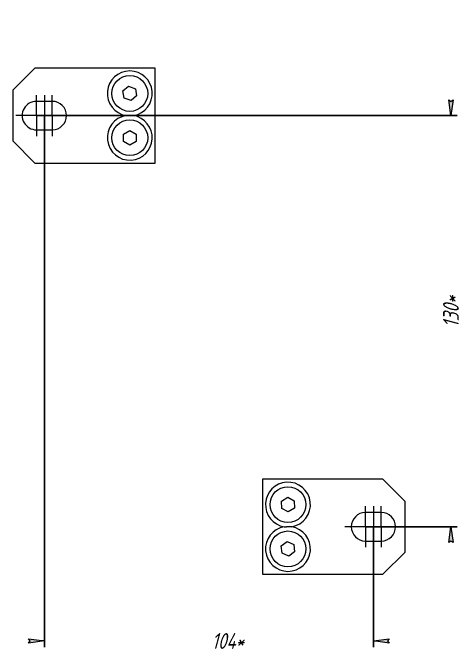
# Model space of a CAD drawing. Header units: millimetres. Extents: x -343 to 390, y -339 to 375.
# Drawn here: x -257.4 to -116.9, y -339 to -138.4 of the extents above; entities that cross this region are included whole.
import ezdxf

# ---------------------------------------------------------------- set-up
doc = ezdxf.new("R2010")
doc.units = ezdxf.units.MM
doc.linetypes.add('K5LT_AXLED', pattern=[19.5, 15, -1.5, 1.5, -1.5])
doc.linetypes.add('K5LT_THIN', pattern=[0])
doc.styles.add('KDIMTEXTSTYLE', font='GOST_AU.SHX', dxfattribs={"width": 0.96, "oblique": 15, "height": 5})
doc.styles.add('KTEXTSTYLE', font='GOST_AU.SHX', dxfattribs={"width": 0.96, "height": 5})
doc.dimstyles.new('KDIMSTYLE (1.00)', dxfattribs={"dimtxt": 5, "dimasz": 1, "dimexe": 2, "dimexo": 0, "dimgap": 1, "dimtad": 1, "dimtxsty": 'KDIMTEXTSTYLE', "dimsah": 1, "dimcen": 0, "dimdle": 1, "dimadec": 0, "dimazin": 0, "dimtfac": 0.667, "dimtmove": 0, "dimatfit": 3, "dimfxl": 1, "dimtvp": 1, "dimtolj": 1, "dimtzin": 0, "dimarcsym": 0})

# ---------------------------------------------------------------- blocks, each defined once
blk = doc.blocks.new('U2')
at = {"color": 30, "linetype": 'K5LT_AXLED', "lineweight": 18, "true_color": 0xff8000}
for q in [(-249.8673830169288, -164.4092020094416), (-256.3673830169288, -170.9092020094416), (-249.8673830169288, -177.4092020094416), (-243.3673830169288, -170.9092020094416)]:
    blk.add_line((-249.8673830169288, -170.9092020094416), q, dxfattribs=at)
blk = doc.blocks.new('U3')
at = {"color": 30, "linetype": 'K5LT_AXLED', "lineweight": 18, "true_color": 0xff8000}
for q in [(-244.8673830169288, -164.4092020094416), (-251.3673830169288, -170.9092020094416), (-244.8673830169288, -177.4092020094416), (-238.3673830169288, -170.9092020094416)]:
    blk.add_line((-244.8673830169288, -170.9092020094416), q, dxfattribs=at)
blk = doc.blocks.new('U4')
at = {"color": 30, "linetype": 'K5LT_AXLED', "lineweight": 18, "true_color": 0xff8000}
for q in [(-145.8673830169288, -294.4092020094416), (-152.3673830169288, -300.9092020094416), (-145.8673830169288, -307.4092020094416), (-139.3673830169288, -300.9092020094416)]:
    blk.add_line((-145.8673830169288, -300.9092020094416), q, dxfattribs=at)
blk = doc.blocks.new('U5')
at = {"color": 30, "linetype": 'K5LT_AXLED', "lineweight": 18, "true_color": 0xff8000}
for q in [(-140.8673830169288, -294.4092020094416), (-147.3673830169288, -300.9092020094416), (-140.8673830169288, -307.4092020094416), (-134.3673830169288, -300.9092020094416)]:
    blk.add_line((-140.8673830169288, -300.9092020094416), q, dxfattribs=at)
blk = doc.blocks.new('KDIMARROW_01')
blk.add_hatch(color=0).paths.add_polyline_path([(0, 0), (-5, 0.658262491226197), (-4.5, 6e-16), (-5, -0.6582624912261956)])
at = {"color": 0, "linetype": 'K5LT_THIN', "lineweight": 18}
for p, q in [((-4.5, 6e-16), (-5, 0.658262491226197)), ((-5, 0.658262491226197), (0, 0)), ((0, 0), (-5, -0.6582624912261956)), ((-5, -0.6582624912261956), (-4.5, 6e-16)), ((0, 0), (-1, 0))]:
    blk.add_line(p, q, dxfattribs=at)
blk = doc.blocks.new('U1')
at = {"color": 7, "linetype": 'K5LT_THIN', "lineweight": 18}
for p, q in [((-250.3673830169288, -155.9092020094416), (-257.3673830169288, -162.9092020094416)), ((-212.3673830169288, -155.9092020094417), (-250.3673830169288, -155.9092020094416)), ((-212.3673830169288, -185.9092020094417), (-212.3673830169288, -155.9092020094417)), ((-222.5381888044242, -163.1212073607861), (-220.7703625268946, -161.6352317264606)), ((-220.7703625268946, -161.6352317264606), (-218.5995567393992, -162.4232263751161)), ((-218.5995567393992, -162.4232263751161), (-218.1965772294334, -164.6971966580972)), ((-257.3673830169288, -162.9092020094416), (-257.3673830169288, -178.9092020094416)), ((-222.1352092944583, -165.3951776437672), (-222.5381888044242, -163.1212073607861)), ((-244.8673830169288, -166.4092020094416), (-249.8673830169288, -166.4092020094416)), ((-219.9644035069629, -166.1831722924227), (-222.1352092944583, -165.3951776437672)), ((-218.1965772294334, -164.6971966580972), (-219.9644035069629, -166.1831722924227)), ((-221.5548172256326, -170.9092020094417), (-219.9152996835955, -170.9092020094417)), ((-219.179948808225, -170.9092020094417), (-219.9152996835955, -170.9092020094417)), ((-249.8673830169288, -175.4092020094416), (-244.8673830169288, -175.4092020094416)), ((-222.3604832514588, -176.7426323422337), (-220.3536541671073, -175.599841740446)), ((-220.3536541671073, -175.599841740446), (-218.3605539325773, -176.7664114076539)), ((-222.3742121012803, -179.0519926112294), (-222.3604832514588, -176.7426323422337)), ((-218.3605539325773, -176.7664114076539), (-218.3742827823988, -179.0757716766497)), ((-257.3673830169288, -178.9092020094416), (-250.3673830169288, -185.9092020094416)), ((-220.3811118667503, -180.2185622784374), (-222.3742121012803, -179.0519926112294)), ((-218.3742827823988, -179.0757716766497), (-220.3811118667503, -180.2185622784374)), ((-250.3673830169288, -185.9092020094416), (-212.3673830169288, -185.9092020094417)), ((-178.3673830169288, -285.9092020094416), (-178.3673830169288, -315.9092020094416)), ((-140.3673830169288, -285.9092020094416), (-178.3673830169288, -285.9092020094416)), ((-133.3673830169288, -292.9092020094416), (-140.3673830169288, -285.9092020094416)), ((-172.3910953613307, -292.7965827212534), (-170.4156826208182, -291.6003060651432)), ((-172.3427957574413, -295.1054786655518), (-172.3910953613307, -292.7965827212534)), ((-170.4156826208182, -291.6003060651432), (-168.3919702764163, -292.7129253533315)), ((-168.3919702764163, -292.7129253533315), (-168.3436706725268, -295.0218212976298)), ((-133.3673830169288, -308.9092020094416), (-133.3673830169288, -292.9092020094416)), ((-170.3190834130394, -296.21809795374), (-172.3427957574413, -295.1054786655518)), ((-168.3436706725268, -295.0218212976298), (-170.3190834130394, -296.21809795374)), ((-140.8673830169288, -296.4092020094416), (-145.8673830169288, -296.4092020094416)), ((-171.5548172256326, -300.9092020094416), (-170.8194663502621, -300.9092020094416)), ((-169.179948808225, -300.9092020094416), (-170.8194663502621, -300.9092020094416)), ((-172.4811871219476, -306.9790592575272), (-170.6187578171344, -305.6135225799143)), ((-170.6187578171344, -305.6135225799143), (-168.5049537121155, -306.5436653318287)), ((-168.5049537121155, -306.5436653318287), (-168.25357891191, -308.839344761356)), ((-145.8673830169288, -305.4092020094416), (-140.8673830169288, -305.4092020094416)), ((-172.229812321742, -309.2747386870545), (-172.4811871219476, -306.9790592575272)), ((-168.25357891191, -308.839344761356), (-170.1160082167232, -310.2048814389689)), ((-140.3673830169288, -315.9092020094416), (-133.3673830169288, -308.9092020094416)), ((-170.1160082167232, -310.2048814389689), (-172.229812321742, -309.2747386870545)), ((-178.3673830169288, -315.9092020094416), (-140.3673830169288, -315.9092020094416))]:
    blk.add_line(p, q, dxfattribs=at)
at = {"color": 30, "linetype": 'K5LT_AXLED', "lineweight": 18, "true_color": 0xff8000}
for p, q in [((-247.3673830169288, -164.4092020094417), (-247.3673830169288, -177.4092020094416)), ((-143.3673830169288, -294.4092020094417), (-143.3673830169288, -307.4092020094416))]:
    blk.add_line(p, q, dxfattribs=at)
at = {"color": 7, "linetype": 'K5LT_THIN', "lineweight": 18}
for centre, radius in [((-220.3673830169288, -163.9092020094417), 5.669999999999999), ((-220.3673830169288, -177.9092020094417), 5.67), ((-170.3673830169288, -293.9092020094416), 5.669999999999999), ((-170.3673830169288, -307.9092020094416), 5.67)]:
    blk.add_circle(centre, radius, dxfattribs=at)
for centre, radius, start, end in [((-220.3673830169288, -163.9092020094417), 7.099999999999999, 279.6276326826562, 260.3723673173437), ((-249.8673830169288, -170.9092020094416), 4.5, 89.99999999999997, 270), ((-244.8673830169288, -170.9092020094416), 4.5, 270.0000000000001, 89.99999999999994), ((-220.3673830169288, -177.9092020094417), 7.100000000000001, 99.62763268265623, 273.6952205319891), ((-220.3673830169288, -177.9092020094417), 7.100000000000001, 273.6952205319891, 80.3723673173437), ((-170.3673830169288, -293.9092020094416), 7.100000000000001, 93.69522053198915, 260.3723673173437), ((-170.3673830169288, -293.9092020094416), 7.1, 279.6276326826563, 93.69522053198915), ((-145.8673830169288, -300.9092020094416), 4.5, 90.0000000000001, 270), ((-140.8673830169288, -300.9092020094416), 4.5, 270, 90), ((-170.3673830169288, -307.9092020094416), 7.1, 99.62763268265627, 80.37236731734374)]:
    blk.add_arc(centre, radius, start, end, dxfattribs=at)
for name in ['U2', 'U3', 'U4', 'U5']:
    blk.add_blockref(name, (0, 0))
at = {"color": 7}
blk.add_linear_dim(base=(-247.3673830169288, -337.0186884215168), p1=(-143.3673830169288, -300.9092020094416), p2=(-247.3673830169288, -170.9092020094416), location=(-189.3673830169288, -337.0186884215168), dimstyle='KDIMSTYLE (1.00)', override={"dimexo": 0, "dimpost": '\\H5.0;\\W0.965;\\Q15;<>\\H5.0;\\W0.965;\\Q15;\\Q15;*', "dimblk1": 'KDIMARROW_01', "dimblk2": 'KDIMARROW_01', "dimse1": 0, "dimse2": 0, "dimclrt": 7, "dimtolj": 1}, dxfattribs=at).render()
blk.add_linear_dim(base=(-118.8528827504131, -300.9092020094416), p1=(-247.3673830169288, -170.9092020094416), p2=(-143.3673830169288, -300.9092020094416), angle=90, location=(-118.8528827504131, -232.9092020094416), dimstyle='KDIMSTYLE (1.00)', override={"dimexo": 0, "dimpost": '\\H5.0;\\W0.965;\\Q15;<>\\H5.0;\\W0.965;\\Q15;\\Q15;*', "dimblk1": 'KDIMARROW_01', "dimblk2": 'KDIMARROW_01', "dimse1": 0, "dimse2": 0, "dimclrt": 7, "dimtolj": 1}, dxfattribs=at).render()
blk = doc.blocks.new('U0')
blk.add_blockref('U1', (0, 0))

msp = doc.modelspace()

# ---------------------------------------------------------------- block references
msp.add_blockref('U0', (0, 0))

doc.saveas('drawing.dxf')
